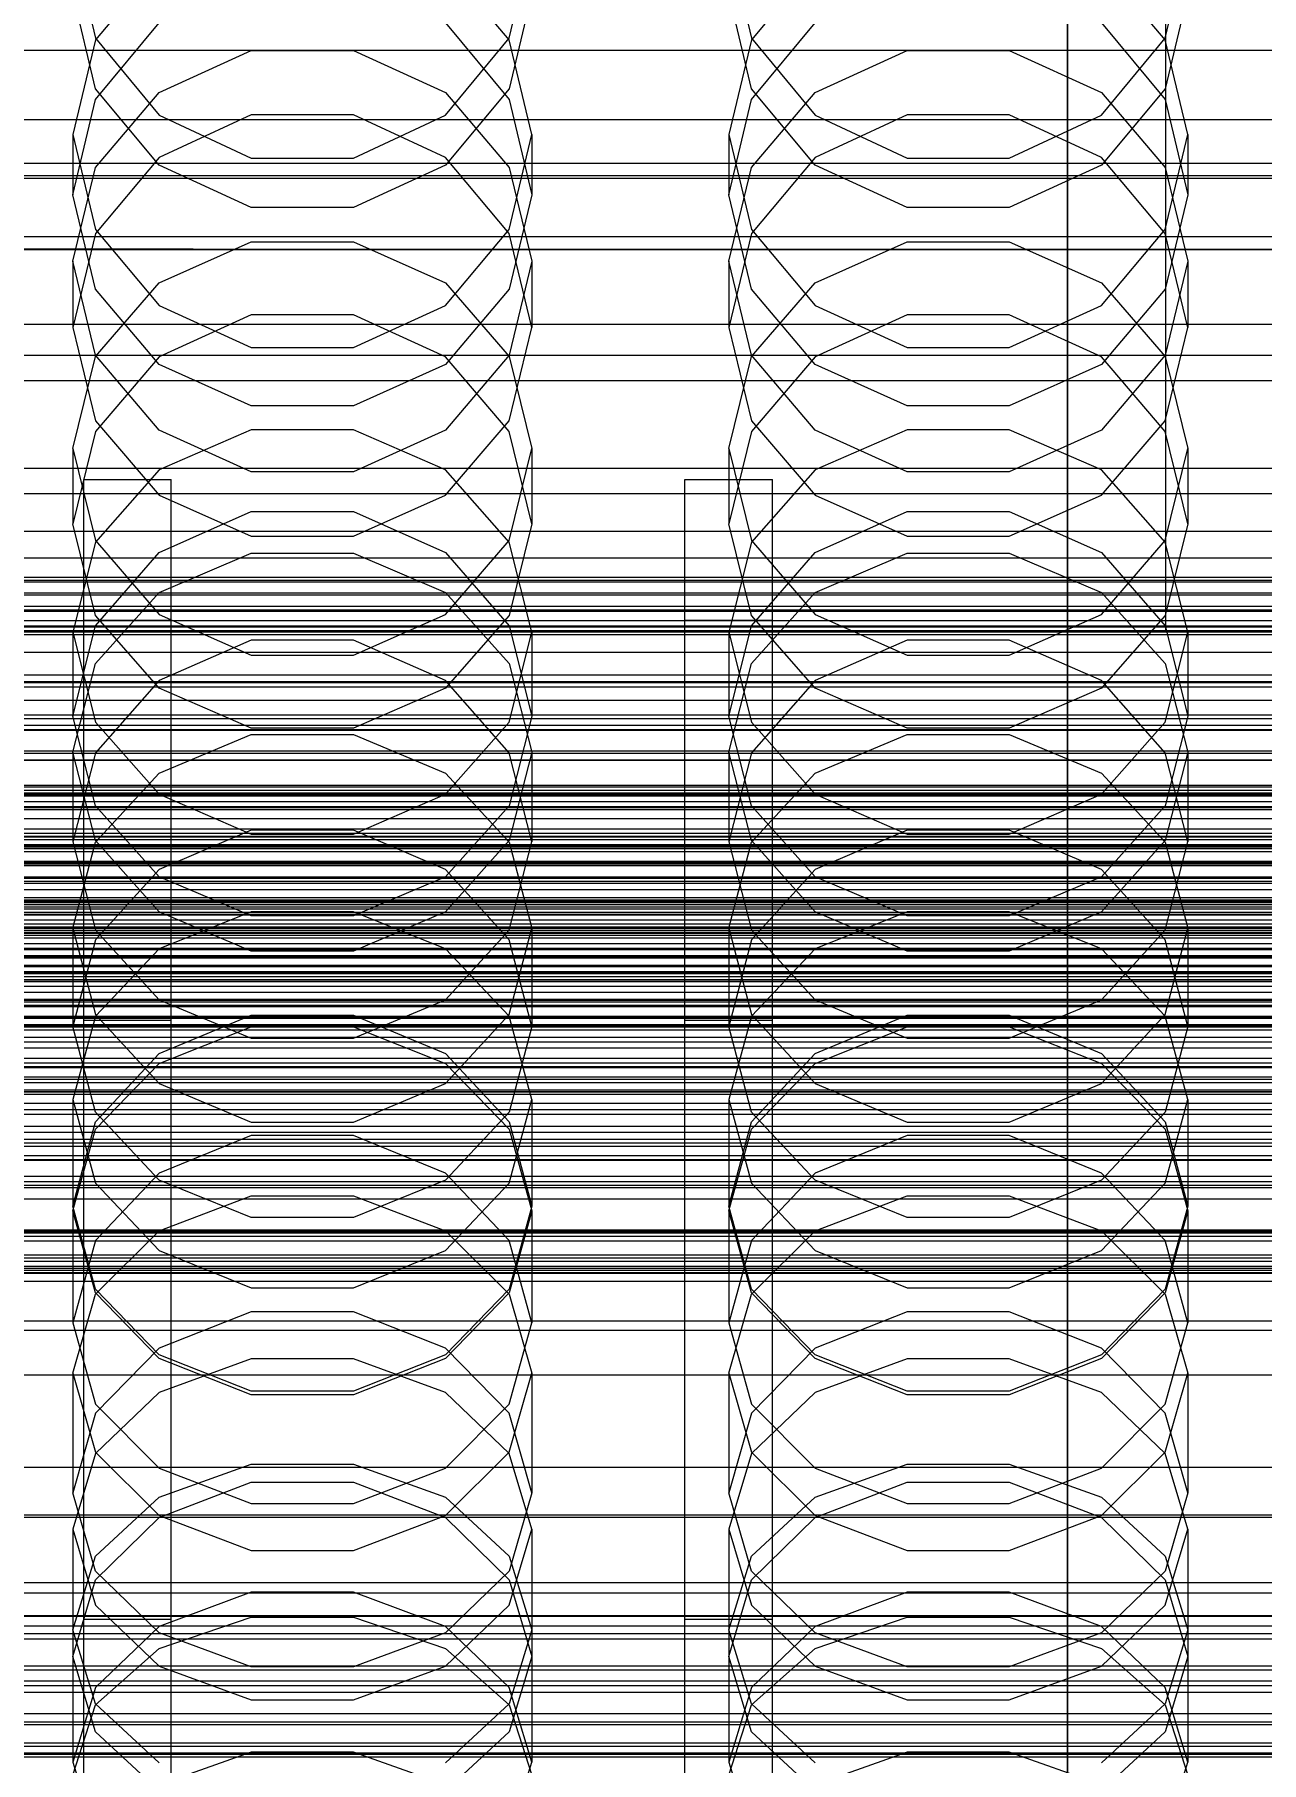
# Model space of a CAD drawing. Header units: millimetres. Extents: x -191664 to 191490, y -197311 to 10263.
# Drawn here: x -94.5 to 17.7, y -30538.5 to -30380.3 of the extents above; entities that cross this region are included whole.
import ezdxf

# ---------------------------------------------------------------- set-up
doc = ezdxf.new("R2010")
doc.units = ezdxf.units.MM
for name, color, linetype, lineweight in [('COTAS_USUARIO', 1, 'Continuous', 0), ('frontal_briquetadora', 7, 'Continuous', 0), ('frontal_C01', 7, 'Continuous', 0), ('frontal_C02', 7, 'Continuous', 0), ('frontal_C03', 7, 'Continuous', 0), ('frontal_mezcladora', 7, 'Continuous', 0), ('frontal_secador', 7, 'Continuous', 0), ('frontal_tolva', 7, 'Continuous', 0), ('frontal_tolva-C01', 7, 'Continuous', 0)]:
    doc.layers.add(name, color=color, linetype=linetype, lineweight=lineweight)
doc.dimstyles.new('PLANTA_100', dxfattribs={"dimtxt": 250, "dimasz": 150, "dimexe": 150, "dimexo": 80, "dimgap": 100, "dimtad": 1, "dimtih": 1, "dimtoh": 1, "dimdec": 1, "dimdsep": 46, "dimcen": 0.09, "dimclrd": 1, "dimclre": 1, "dimclrt": 1, "dimadec": 0, "dimazin": 0, "dimtfac": 1, "dimtdec": 4, "dimtofl": 0, "dimtmove": 0, "dimatfit": 3, "dimfxl": 1, "dimtolj": 1, "dimtzin": 0, "dimarcsym": 0})

# ---------------------------------------------------------------- blocks, each defined once
blk = doc.blocks.new('*D108')
at = {"layer": 'COTAS_USUARIO', "color": 1, "lineweight": -2, "transparency": 16777216}
for p, q in [((-80, -30400), (-1350, -30400)), ((-1200, -31850), (-1200, -30550)), ((-80, -32000), (-1350, -32000))]:
    blk.add_line(p, q, dxfattribs=at)
at = {"layer": 'COTAS_USUARIO', "color": 1, "transparency": 16777216}
for points in [[(-1225, -30550), (-1175, -30550), (-1200, -30400)], [(-1225, -31850), (-1175, -31850), (-1200, -32000)]]:
    blk.add_solid(points, dxfattribs=at)
at = {"layer": 'Defpoints', "color": 0, "transparency": 16777216}
for p in [(-1200, -30400), (0, -30400), (0, -32000)]:
    blk.add_point(p, dxfattribs=at)
blk = doc.blocks.new('*D109')
at = {"layer": 'COTAS_USUARIO', "color": 1, "lineweight": -2, "transparency": 16777216}
for p, q in [((-80, -28700), (-1350, -28700)), ((-1200, -31850), (-1200, -28850)), ((-80, -32000), (-1350, -32000))]:
    blk.add_line(p, q, dxfattribs=at)
at = {"layer": 'COTAS_USUARIO', "color": 1, "transparency": 16777216}
for points in [[(-1225, -28850), (-1175, -28850), (-1200, -28700)], [(-1225, -31850), (-1175, -31850), (-1200, -32000)]]:
    blk.add_solid(points, dxfattribs=at)
at = {"layer": 'Defpoints', "color": 0, "transparency": 16777216}
for p in [(-1200, -28700), (0, -28700), (0, -32000)]:
    blk.add_point(p, dxfattribs=at)
blk = doc.blocks.new('*D110')
at = {"layer": 'COTAS_USUARIO', "color": 1, "lineweight": -2, "transparency": 16777216}
for p, q in [((-80, -30350), (-1350, -30350)), ((-1200, -31850), (-1200, -30500)), ((-80, -32000), (-1350, -32000))]:
    blk.add_line(p, q, dxfattribs=at)
at = {"layer": 'COTAS_USUARIO', "color": 1, "transparency": 16777216}
for points in [[(-1225, -30500), (-1175, -30500), (-1200, -30350)], [(-1225, -31850), (-1175, -31850), (-1200, -32000)]]:
    blk.add_solid(points, dxfattribs=at)
at = {"layer": 'Defpoints', "color": 0, "transparency": 16777216}
for p in [(-1200, -30350), (0, -30350), (0, -32000)]:
    blk.add_point(p, dxfattribs=at)
blk = doc.blocks.new('*D111')
at = {"layer": 'COTAS_USUARIO', "color": 1, "lineweight": -2, "transparency": 16777216}
for p, q in [((-80, -27700), (-1350, -27700)), ((-1200, -31850), (-1200, -27850)), ((-80, -32000), (-1350, -32000))]:
    blk.add_line(p, q, dxfattribs=at)
at = {"layer": 'COTAS_USUARIO', "color": 1, "transparency": 16777216}
for points in [[(-1225, -27850), (-1175, -27850), (-1200, -27700)], [(-1225, -31850), (-1175, -31850), (-1200, -32000)]]:
    blk.add_solid(points, dxfattribs=at)
at = {"layer": 'Defpoints', "color": 0, "transparency": 16777216}
for p in [(-1200, -27700), (0, -27700), (0, -32000)]:
    blk.add_point(p, dxfattribs=at)
blk = doc.blocks.new('*D119')
at = {"layer": 'COTAS_USUARIO', "color": 1, "lineweight": -2, "transparency": 16777216}
for p, q in [((1200, -29840), (1200, -29690)), ((80, -29990), (1350, -29990)), ((80, -30270), (1350, -30270)), ((1200, -30420), (1200, -30570))]:
    blk.add_line(p, q, dxfattribs=at)
at = {"layer": 'COTAS_USUARIO', "color": 1, "transparency": 16777216}
for points in [[(1175, -29840), (1225, -29840), (1200, -29990)], [(1175, -30420), (1225, -30420), (1200, -30270)]]:
    blk.add_solid(points, dxfattribs=at)
at = {"layer": 'Defpoints', "color": 0, "transparency": 16777216}
for p in [(0, -29990), (0, -30270), (1200, -30270)]:
    blk.add_point(p, dxfattribs=at)
blk = doc.blocks.new('*D120')
at = {"layer": 'COTAS_USUARIO', "color": 1, "lineweight": -2, "transparency": 16777216}
for p, q in [((1200, -30120), (1200, -29970)), ((80, -30270), (1350, -30270)), ((80, -30550), (1350, -30550)), ((1200, -30700), (1200, -30850))]:
    blk.add_line(p, q, dxfattribs=at)
at = {"layer": 'COTAS_USUARIO', "color": 1, "transparency": 16777216}
for points in [[(1175, -30120), (1225, -30120), (1200, -30270)], [(1175, -30700), (1225, -30700), (1200, -30550)]]:
    blk.add_solid(points, dxfattribs=at)
at = {"layer": 'Defpoints', "color": 0, "transparency": 16777216}
for p in [(0, -30270), (0, -30550), (1200, -30550)]:
    blk.add_point(p, dxfattribs=at)
blk = doc.blocks.new('*D121')
at = {"layer": 'COTAS_USUARIO', "color": 1, "lineweight": -2, "transparency": 16777216}
for p, q in [((-80, -29000), (-1350, -29000)), ((-1200, -31850), (-1200, -29150)), ((-80, -32000), (-1350, -32000))]:
    blk.add_line(p, q, dxfattribs=at)
at = {"layer": 'COTAS_USUARIO', "color": 1, "transparency": 16777216}
for points in [[(-1225, -29150), (-1175, -29150), (-1200, -29000)], [(-1225, -31850), (-1175, -31850), (-1200, -32000)]]:
    blk.add_solid(points, dxfattribs=at)
at = {"layer": 'Defpoints', "color": 0, "transparency": 16777216}
for p in [(-1200, -29000), (0, -29000), (0, -32000)]:
    blk.add_point(p, dxfattribs=at)

msp = doc.modelspace()

# ---------------------------------------------------------------- linework, layer by layer
at = {"layer": 'frontal_briquetadora', "color": 9, "true_color": 0xb9c3c2}
for p, q in [((-91, -30371.86), (-88.92, -30380.66)), ((-51.08, -30380.66), (-49, -30371.86)), ((-31, -30371.86), (-28.92, -30380.66)), ((8.92, -30380.66), (11, -30371.86)), ((-83.09, -30373.85), (-88.92, -30380.81)), ((-51.08, -30380.81), (-56.91, -30373.85)), ((-23.09, -30373.85), (-28.92, -30380.81)), ((8.92, -30380.81), (3.09, -30373.85)), ((-88.92, -30385.3), (-91, -30376.52)), ((-49, -30376.52), (-51.08, -30385.3)), ((-28.92, -30385.3), (-31, -30376.52)), ((11, -30376.52), (8.92, -30385.3)), ((-88.92, -30386.28), (-83.09, -30379.25)), ((-56.91, -30379.25), (-51.08, -30386.28)), ((-28.92, -30386.28), (-23.09, -30379.25)), ((3.09, -30379.25), (8.92, -30386.28)), ((-88.92, -30380.81), (-91, -30389.48)), ((-88.92, -30380.66), (-83.09, -30387.72)), ((-83.09, -30385.62), (-74.67, -30381.8)), ((-74.67, -30381.8), (-65.33, -30381.8)), ((-65.33, -30381.8), (-56.91, -30385.62)), ((-56.91, -30387.72), (-51.08, -30380.66)), ((-49, -30389.48), (-51.08, -30380.81)), ((-28.92, -30380.81), (-31, -30389.48)), ((-28.92, -30380.66), (-23.09, -30387.72)), ((-23.09, -30385.62), (-14.67, -30381.8)), ((-14.67, -30381.8), (-5.33, -30381.8)), ((-5.33, -30381.8), (3.09, -30385.62)), ((3.09, -30387.72), (8.92, -30380.66)), ((11, -30389.48), (8.92, -30380.81)), ((-83.09, -30392.29), (-88.92, -30385.3)), ((-51.08, -30385.3), (-56.91, -30392.29)), ((-23.09, -30392.29), (-28.92, -30385.3)), ((8.92, -30385.3), (3.09, -30392.29)), ((-91, -30394.99), (-88.92, -30386.28)), ((-88.92, -30392.5), (-83.09, -30385.62)), ((-56.91, -30385.62), (-51.08, -30392.5)), ((-51.08, -30386.28), (-49, -30394.99)), ((-31, -30394.99), (-28.92, -30386.28)), ((-28.92, -30392.5), (-23.09, -30385.62)), ((3.09, -30385.62), (8.92, -30392.5)), ((8.92, -30386.28), (11, -30394.99)), ((-74.67, -30387.69), (-83.09, -30391.57)), ((-83.09, -30387.72), (-74.67, -30391.64)), ((-65.33, -30387.69), (-74.67, -30387.69)), ((-56.91, -30391.57), (-65.33, -30387.69)), ((-65.33, -30391.64), (-56.91, -30387.72)), ((-14.67, -30387.69), (-23.09, -30391.57)), ((-23.09, -30387.72), (-14.67, -30391.64)), ((-5.33, -30387.69), (-14.67, -30387.69)), ((3.09, -30391.57), (-5.33, -30387.69)), ((-5.33, -30391.64), (3.09, -30387.72)), ((-91, -30389.48), (-91, -30394.99)), ((-91, -30389.48), (-88.92, -30398.16)), ((-51.08, -30398.16), (-49, -30389.48)), ((-49, -30389.48), (-49, -30394.99)), ((-31, -30389.48), (-31, -30394.99)), ((-31, -30389.48), (-28.92, -30398.16)), ((8.92, -30398.16), (11, -30389.48)), ((11, -30389.48), (11, -30394.99)), ((-83.09, -30391.57), (-88.92, -30398.53)), ((-74.67, -30391.64), (-65.33, -30391.64)), ((-51.08, -30398.53), (-56.91, -30391.57)), ((-23.09, -30391.57), (-28.92, -30398.53)), ((-14.67, -30391.64), (-5.33, -30391.64)), ((8.92, -30398.53), (3.09, -30391.57)), ((-91, -30401.08), (-88.92, -30392.5)), ((-74.67, -30396.16), (-83.09, -30392.29)), ((-56.91, -30392.29), (-65.33, -30396.16)), ((-51.08, -30392.5), (-49, -30401.08)), ((-31, -30401.08), (-28.92, -30392.5)), ((-14.67, -30396.16), (-23.09, -30392.29)), ((3.09, -30392.29), (-5.33, -30396.16)), ((8.92, -30392.5), (11, -30401.08)), ((-88.92, -30403.63), (-91, -30394.99)), ((-65.33, -30396.16), (-74.67, -30396.16)), ((-49, -30394.99), (-51.08, -30403.63)), ((-28.92, -30403.63), (-31, -30394.99)), ((-5.33, -30396.16), (-14.67, -30396.16)), ((11, -30394.99), (8.92, -30403.63)), ((-88.92, -30398.53), (-91, -30407.15)), ((-88.92, -30398.16), (-83.09, -30405.12)), ((-83.09, -30403.05), (-74.67, -30399.3)), ((-74.67, -30399.3), (-65.33, -30399.3)), ((-65.33, -30399.3), (-56.91, -30403.05)), ((-56.91, -30405.12), (-51.08, -30398.16)), ((-49, -30407.15), (-51.08, -30398.53)), ((-28.92, -30398.53), (-31, -30407.15)), ((-28.92, -30398.16), (-23.09, -30405.12)), ((-23.09, -30403.05), (-14.67, -30399.3)), ((-14.67, -30399.3), (-5.33, -30399.3)), ((-5.33, -30399.3), (3.09, -30403.05)), ((3.09, -30405.12), (8.92, -30398.16)), ((11, -30407.15), (8.92, -30398.53)), ((-91, -30401.08), (-91, -30407.15)), ((-88.92, -30409.66), (-91, -30401.08)), ((-49, -30401.08), (-51.08, -30409.66)), ((-49, -30401.08), (-49, -30407.15)), ((-31, -30401.08), (-31, -30407.15)), ((-28.92, -30409.66), (-31, -30401.08)), ((11, -30401.08), (8.92, -30409.66)), ((11, -30401.08), (11, -30407.15)), ((-88.92, -30409.8), (-83.09, -30403.05)), ((-83.09, -30410.52), (-88.92, -30403.63)), ((-56.91, -30403.05), (-51.08, -30409.8)), ((-51.08, -30403.63), (-56.91, -30410.52)), ((-28.92, -30409.8), (-23.09, -30403.05)), ((-23.09, -30410.52), (-28.92, -30403.63)), ((3.09, -30403.05), (8.92, -30409.8)), ((8.92, -30403.63), (3.09, -30410.52)), ((-83.09, -30405.12), (-74.67, -30408.98)), ((-65.33, -30408.98), (-56.91, -30405.12)), ((-23.09, -30405.12), (-14.67, -30408.98)), ((-5.33, -30408.98), (3.09, -30405.12)), ((-91, -30407.15), (-88.92, -30415.69)), ((-74.67, -30405.99), (-83.09, -30409.81)), ((-65.33, -30405.99), (-74.67, -30405.99)), ((-56.91, -30409.81), (-65.33, -30405.99)), ((-51.08, -30415.69), (-49, -30407.15)), ((-31, -30407.15), (-28.92, -30415.69)), ((-14.67, -30405.99), (-23.09, -30409.81)), ((-5.33, -30405.99), (-14.67, -30405.99)), ((3.09, -30409.81), (-5.33, -30405.99)), ((8.92, -30415.69), (11, -30407.15)), ((-74.67, -30408.98), (-65.33, -30408.98)), ((-14.67, -30408.98), (-5.33, -30408.98)), ((-91, -30418.22), (-88.92, -30409.8)), ((-83.09, -30416.54), (-88.92, -30409.66)), ((-83.09, -30409.81), (-88.92, -30416.65)), ((-74.67, -30414.32), (-83.09, -30410.52)), ((-56.91, -30410.52), (-65.33, -30414.32)), ((-51.08, -30409.66), (-56.91, -30416.54)), ((-51.08, -30416.65), (-56.91, -30409.81)), ((-51.08, -30409.8), (-49, -30418.22)), ((-31, -30418.22), (-28.92, -30409.8)), ((-23.09, -30416.54), (-28.92, -30409.66)), ((-23.09, -30409.81), (-28.92, -30416.65)), ((-14.67, -30414.32), (-23.09, -30410.52)), ((3.09, -30410.52), (-5.33, -30414.32)), ((8.92, -30409.66), (3.09, -30416.54)), ((8.92, -30416.65), (3.09, -30409.81)), ((8.92, -30409.8), (11, -30418.22)), ((-65.33, -30414.32), (-74.67, -30414.32)), ((-5.33, -30414.32), (-14.67, -30414.32)), ((-88.92, -30416.65), (-91, -30425.11)), ((-88.92, -30415.69), (-83.09, -30422.49)), ((-74.67, -30416.5), (-83.09, -30420.17)), ((-74.67, -30420.36), (-83.09, -30416.54)), ((-65.33, -30416.5), (-74.67, -30416.5)), ((-56.91, -30420.17), (-65.33, -30416.5)), ((-56.91, -30416.54), (-65.33, -30420.36)), ((-56.91, -30422.49), (-51.08, -30415.69)), ((-49, -30425.11), (-51.08, -30416.65)), ((-28.92, -30416.65), (-31, -30425.11)), ((-28.92, -30415.69), (-23.09, -30422.49)), ((-14.67, -30416.5), (-23.09, -30420.17)), ((-14.67, -30420.36), (-23.09, -30416.54)), ((-5.33, -30416.5), (-14.67, -30416.5)), ((3.09, -30420.17), (-5.33, -30416.5)), ((3.09, -30416.54), (-5.33, -30420.36)), ((3.09, -30422.49), (8.92, -30415.69)), ((11, -30425.11), (8.92, -30416.65)), ((-91, -30418.22), (-91, -30425.11)), ((-91, -30418.22), (-88.92, -30426.64)), ((-51.08, -30426.64), (-49, -30418.22)), ((-49, -30418.22), (-49, -30425.11)), ((-31, -30418.22), (-31, -30425.11)), ((-31, -30418.22), (-28.92, -30426.64)), ((8.92, -30426.64), (11, -30418.22)), ((11, -30418.22), (11, -30425.11)), ((-83.09, -30420.17), (-88.92, -30426.78)), ((-51.08, -30426.78), (-56.91, -30420.17)), ((-23.09, -30420.17), (-28.92, -30426.78)), ((8.92, -30426.78), (3.09, -30420.17)), ((-65.33, -30420.36), (-74.67, -30420.36)), ((-5.33, -30420.36), (-14.67, -30420.36)), ((-83.09, -30422.49), (-74.67, -30426.24)), ((-65.33, -30426.24), (-56.91, -30422.49)), ((-23.09, -30422.49), (-14.67, -30426.24)), ((-5.33, -30426.24), (3.09, -30422.49)), ((-83.09, -30427.72), (-74.67, -30423.97)), ((-74.67, -30423.97), (-65.33, -30423.97)), ((-65.33, -30423.97), (-56.91, -30427.72)), ((-23.09, -30427.72), (-14.67, -30423.97)), ((-14.67, -30423.97), (-5.33, -30423.97)), ((-5.33, -30423.97), (3.09, -30427.72)), ((-88.92, -30433.49), (-91, -30425.11)), ((-74.67, -30426.24), (-65.33, -30426.24)), ((-49, -30425.11), (-51.08, -30433.49)), ((-28.92, -30433.49), (-31, -30425.11)), ((-14.67, -30426.24), (-5.33, -30426.24)), ((11, -30425.11), (8.92, -30433.49)), ((-88.92, -30426.78), (-91, -30435.01)), ((-88.92, -30426.64), (-83.09, -30433.39)), ((-88.92, -30434.43), (-83.09, -30427.72)), ((-83.09, -30431.39), (-74.67, -30427.78)), ((-74.67, -30427.78), (-65.33, -30427.78)), ((-65.33, -30427.78), (-56.91, -30431.39)), ((-56.91, -30433.39), (-51.08, -30426.64)), ((-56.91, -30427.72), (-51.08, -30434.43)), ((-49, -30435.01), (-51.08, -30426.78)), ((-28.92, -30426.78), (-31, -30435.01)), ((-28.92, -30426.64), (-23.09, -30433.39)), ((-28.92, -30434.43), (-23.09, -30427.72)), ((-23.09, -30431.39), (-14.67, -30427.78)), ((-14.67, -30427.78), (-5.33, -30427.78)), ((-5.33, -30427.78), (3.09, -30431.39)), ((3.09, -30433.39), (8.92, -30426.64)), ((3.09, -30427.72), (8.92, -30434.43)), ((11, -30435.01), (8.92, -30426.78)), ((-88.92, -30437.89), (-83.09, -30431.39)), ((-56.91, -30431.39), (-51.08, -30437.89)), ((-28.92, -30437.89), (-23.09, -30431.39)), ((3.09, -30431.39), (8.92, -30437.89)), ((-83.09, -30440.14), (-88.92, -30433.49)), ((-83.09, -30433.39), (-74.67, -30437.13)), ((-65.33, -30437.13), (-56.91, -30433.39)), ((-51.08, -30433.49), (-56.91, -30440.14)), ((-23.09, -30440.14), (-28.92, -30433.49)), ((-23.09, -30433.39), (-14.67, -30437.13)), ((-5.33, -30437.13), (3.09, -30433.39)), ((8.92, -30433.49), (3.09, -30440.14)), ((-91, -30442.71), (-88.92, -30434.43)), ((-91, -30435.01), (-91, -30442.71)), ((-91, -30435.01), (-88.92, -30443.25)), ((-74.67, -30435.76), (-83.09, -30439.46)), ((-65.33, -30435.76), (-74.67, -30435.76)), ((-56.91, -30439.46), (-65.33, -30435.76)), ((-51.08, -30434.43), (-49, -30442.71)), ((-51.08, -30443.25), (-49, -30435.01)), ((-49, -30435.01), (-49, -30442.71)), ((-31, -30442.71), (-28.92, -30434.43)), ((-31, -30435.01), (-31, -30442.71)), ((-31, -30435.01), (-28.92, -30443.25)), ((-14.67, -30435.76), (-23.09, -30439.46)), ((-5.33, -30435.76), (-14.67, -30435.76)), ((3.09, -30439.46), (-5.33, -30435.76)), ((8.92, -30434.43), (11, -30442.71)), ((8.92, -30443.25), (11, -30435.01)), ((11, -30435.01), (11, -30442.71)), ((-74.67, -30437.13), (-65.33, -30437.13)), ((-14.67, -30437.13), (-5.33, -30437.13)), ((-91, -30446), (-88.92, -30437.89)), ((-51.08, -30437.89), (-49, -30446)), ((-31, -30446), (-28.92, -30437.89)), ((8.92, -30437.89), (11, -30446)), ((-83.09, -30439.46), (-88.92, -30446.07)), ((-74.67, -30443.82), (-83.09, -30440.14)), ((-56.91, -30440.14), (-65.33, -30443.82)), ((-51.08, -30446.07), (-56.91, -30439.46)), ((-23.09, -30439.46), (-28.92, -30446.07)), ((-14.67, -30443.82), (-23.09, -30440.14)), ((3.09, -30440.14), (-5.33, -30443.82)), ((8.92, -30446.07), (3.09, -30439.46)), ((-88.92, -30450.9), (-91, -30442.71)), ((-88.92, -30443.25), (-83.09, -30449.85)), ((-65.33, -30443.82), (-74.67, -30443.82)), ((-56.91, -30449.85), (-51.08, -30443.25)), ((-49, -30442.71), (-51.08, -30450.9)), ((-28.92, -30450.9), (-31, -30442.71)), ((-28.92, -30443.25), (-23.09, -30449.85)), ((-5.33, -30443.82), (-14.67, -30443.82)), ((3.09, -30449.85), (8.92, -30443.25)), ((11, -30442.71), (8.92, -30450.9)), ((-83.09, -30447.91), (-74.67, -30444.39)), ((-74.67, -30444.39), (-65.33, -30444.39)), ((-65.33, -30444.39), (-56.91, -30447.91)), ((-23.09, -30447.91), (-14.67, -30444.39)), ((-14.67, -30444.39), (-5.33, -30444.39)), ((-5.33, -30444.39), (3.09, -30447.91)), ((-91, -30446), (-91, -30454.22)), ((-88.92, -30454.1), (-91, -30446)), ((-88.92, -30446.07), (-91, -30454.22)), ((-49, -30446), (-51.08, -30454.1)), ((-49, -30454.22), (-51.08, -30446.07)), ((-49, -30446), (-49, -30454.22)), ((-31, -30446), (-31, -30454.22)), ((-28.92, -30454.1), (-31, -30446)), ((-28.92, -30446.07), (-31, -30454.22)), ((11, -30446), (8.92, -30454.1)), ((11, -30454.22), (8.92, -30446.07)), ((11, -30446), (11, -30454.22)), ((-88.92, -30454.23), (-83.09, -30447.91)), ((-56.91, -30447.91), (-51.08, -30454.23)), ((-28.92, -30454.23), (-23.09, -30447.91)), ((3.09, -30447.91), (8.92, -30454.23)), ((-83.09, -30449.85), (-74.67, -30453.52)), ((-65.33, -30453.52), (-56.91, -30449.85)), ((-23.09, -30449.85), (-14.67, -30453.52)), ((-5.33, -30453.52), (3.09, -30449.85)), ((-83.09, -30457.4), (-88.92, -30450.9)), ((-51.08, -30450.9), (-56.91, -30457.4)), ((-23.09, -30457.4), (-28.92, -30450.9)), ((8.92, -30450.9), (3.09, -30457.4)), ((-74.67, -30453.13), (-83.09, -30456.73)), ((-65.33, -30453.13), (-74.67, -30453.13)), ((-56.91, -30456.73), (-65.33, -30453.13)), ((-14.67, -30453.13), (-23.09, -30456.73)), ((-5.33, -30453.13), (-14.67, -30453.13)), ((3.09, -30456.73), (-5.33, -30453.13)), ((-91, -30454.22), (-88.92, -30462.28)), ((-91, -30462.12), (-88.92, -30454.23)), ((-83.09, -30460.6), (-88.92, -30454.1)), ((-74.67, -30453.52), (-65.33, -30453.52)), ((-51.08, -30454.1), (-56.91, -30460.6)), ((-51.08, -30462.28), (-49, -30454.22)), ((-51.08, -30454.23), (-49, -30462.12)), ((-31, -30454.22), (-28.92, -30462.28)), ((-31, -30462.12), (-28.92, -30454.23)), ((-23.09, -30460.6), (-28.92, -30454.1)), ((-14.67, -30453.52), (-5.33, -30453.52)), ((8.92, -30454.1), (3.09, -30460.6)), ((8.92, -30462.28), (11, -30454.22)), ((8.92, -30454.23), (11, -30462.12)), ((-83.09, -30456.73), (-88.92, -30463.18)), ((-74.67, -30460.99), (-83.09, -30457.4)), ((-56.91, -30457.4), (-65.33, -30460.99)), ((-51.08, -30463.18), (-56.91, -30456.73)), ((-23.09, -30456.73), (-28.92, -30463.18)), ((-14.67, -30460.99), (-23.09, -30457.4)), ((3.09, -30457.4), (-5.33, -30460.99)), ((8.92, -30463.18), (3.09, -30456.73)), ((-74.67, -30460.6), (-83.09, -30464)), ((-74.67, -30464.21), (-83.09, -30460.6)), ((-65.33, -30460.6), (-74.67, -30460.6)), ((-65.33, -30460.99), (-74.67, -30460.99)), ((-56.91, -30464), (-65.33, -30460.6)), ((-56.91, -30460.6), (-65.33, -30464.21)), ((-14.67, -30460.6), (-23.09, -30464)), ((-14.67, -30464.21), (-23.09, -30460.6)), ((-5.33, -30460.6), (-14.67, -30460.6)), ((-5.33, -30460.99), (-14.67, -30460.99)), ((3.09, -30464), (-5.33, -30460.6)), ((3.09, -30460.6), (-5.33, -30464.21)), ((-91, -30462.12), (-91, -30471.12)), ((-91, -30462.12), (-88.92, -30470.02)), ((-88.92, -30462.28), (-83.09, -30468.67)), ((-56.91, -30468.67), (-51.08, -30462.28)), ((-51.08, -30470.02), (-49, -30462.12)), ((-49, -30462.12), (-49, -30471.12)), ((-31, -30462.12), (-31, -30471.12)), ((-31, -30462.12), (-28.92, -30470.02)), ((-28.92, -30462.28), (-23.09, -30468.67)), ((3.09, -30468.67), (8.92, -30462.28)), ((8.92, -30470.02), (11, -30462.12)), ((11, -30462.12), (11, -30471.12)), ((-88.92, -30463.18), (-91, -30471.12)), ((-83.09, -30464), (-88.92, -30470.15)), ((-65.33, -30464.21), (-74.67, -30464.21)), ((-51.08, -30470.15), (-56.91, -30464)), ((-49, -30471.12), (-51.08, -30463.18)), ((-28.92, -30463.18), (-31, -30471.12)), ((-23.09, -30464), (-28.92, -30470.15)), ((-5.33, -30464.21), (-14.67, -30464.21)), ((8.92, -30470.15), (3.09, -30464)), ((11, -30471.12), (8.92, -30463.18)), ((-83.09, -30468.67), (-74.67, -30472.19)), ((-65.33, -30472.19), (-56.91, -30468.67)), ((-23.09, -30468.67), (-14.67, -30472.19)), ((-5.33, -30472.19), (3.09, -30468.67)), ((-88.92, -30470.15), (-91, -30477.8)), ((-88.92, -30470.02), (-83.09, -30476.34)), ((-83.09, -30473.57), (-74.67, -30470.06)), ((-74.67, -30470.06), (-65.33, -30470.06)), ((-65.33, -30470.06), (-56.91, -30473.57)), ((-56.91, -30476.34), (-51.08, -30470.02)), ((-49, -30477.8), (-51.08, -30470.15)), ((-28.92, -30470.15), (-31, -30477.8)), ((-28.92, -30470.02), (-23.09, -30476.34)), ((-23.09, -30473.57), (-14.67, -30470.06)), ((-14.67, -30470.06), (-5.33, -30470.06)), ((-5.33, -30470.06), (3.09, -30473.57)), ((3.09, -30476.34), (8.92, -30470.02)), ((11, -30477.8), (8.92, -30470.15)), ((-88.92, -30478.96), (-91, -30471.12)), ((-83.09, -30474.49), (-74.67, -30471.15)), ((-74.67, -30471.15), (-65.33, -30471.15)), ((-74.67, -30472.19), (-65.33, -30472.19)), ((-65.33, -30471.15), (-56.91, -30474.49)), ((-49, -30471.12), (-51.08, -30478.96)), ((-28.92, -30478.96), (-31, -30471.12)), ((-23.09, -30474.49), (-14.67, -30471.15)), ((-14.67, -30471.15), (-5.33, -30471.15)), ((-14.67, -30472.19), (-5.33, -30472.19)), ((-5.33, -30471.15), (3.09, -30474.49)), ((11, -30471.12), (8.92, -30478.96)), ((-88.92, -30479.84), (-83.09, -30473.57)), ((-56.91, -30473.57), (-51.08, -30479.84)), ((-28.92, -30479.84), (-23.09, -30473.57)), ((3.09, -30473.57), (8.92, -30479.84)), ((-88.92, -30480.49), (-83.09, -30474.49)), ((-56.91, -30474.49), (-51.08, -30480.49)), ((-28.92, -30480.49), (-23.09, -30474.49)), ((3.09, -30474.49), (8.92, -30480.49)), ((-83.09, -30476.34), (-74.67, -30479.86)), ((-65.33, -30479.86), (-56.91, -30476.34)), ((-23.09, -30476.34), (-14.67, -30479.86)), ((-5.33, -30479.86), (3.09, -30476.34)), ((-91, -30477.8), (-91, -30487.56)), ((-91, -30477.8), (-88.92, -30485.46)), ((-51.08, -30485.46), (-49, -30477.8)), ((-49, -30477.8), (-49, -30487.56)), ((-31, -30477.8), (-31, -30487.56)), ((-31, -30477.8), (-28.92, -30485.46)), ((8.92, -30485.46), (11, -30477.8)), ((11, -30477.8), (11, -30487.56)), ((-91, -30487.56), (-88.92, -30479.84)), ((-83.09, -30485.17), (-88.92, -30478.96)), ((-74.67, -30479.86), (-65.33, -30479.86)), ((-51.08, -30478.96), (-56.91, -30485.17)), ((-51.08, -30479.84), (-49, -30487.56)), ((-31, -30487.56), (-28.92, -30479.84)), ((-23.09, -30485.17), (-28.92, -30478.96)), ((-14.67, -30479.86), (-5.33, -30479.86)), ((8.92, -30478.96), (3.09, -30485.17)), ((8.92, -30479.84), (11, -30487.56)), ((-160, -30481.43), (200, -30481.43)), ((-91, -30487.99), (-88.92, -30480.49)), ((-74.67, -30481.09), (-83.09, -30484.53)), ((-65.33, -30481.09), (-74.67, -30481.09)), ((-56.91, -30484.53), (-65.33, -30481.09)), ((-51.08, -30480.49), (-49, -30487.99)), ((-31, -30487.99), (-28.92, -30480.49)), ((-14.67, -30481.09), (-23.09, -30484.53)), ((-5.33, -30481.09), (-14.67, -30481.09)), ((3.09, -30484.53), (-5.33, -30481.09)), ((8.92, -30480.49), (11, -30487.99)), ((-83.09, -30484.53), (-88.92, -30490.68)), ((-51.08, -30490.68), (-56.91, -30484.53)), ((-23.09, -30484.53), (-28.92, -30490.68)), ((8.92, -30490.68), (3.09, -30484.53)), ((-160, -30485.85), (200, -30485.85)), ((-88.92, -30485.46), (-83.09, -30491.6)), ((-74.67, -30488.59), (-83.09, -30485.17)), ((-83.09, -30489.8), (-74.67, -30486.59)), ((-74.67, -30486.59), (-65.33, -30486.59)), ((-56.91, -30485.17), (-65.33, -30488.59)), ((-65.33, -30486.59), (-56.91, -30489.8)), ((-56.91, -30491.6), (-51.08, -30485.46)), ((-28.92, -30485.46), (-23.09, -30491.6)), ((-14.67, -30488.59), (-23.09, -30485.17)), ((-23.09, -30489.8), (-14.67, -30486.59)), ((-14.67, -30486.59), (-5.33, -30486.59)), ((3.09, -30485.17), (-5.33, -30488.59)), ((-5.33, -30486.59), (3.09, -30489.8)), ((3.09, -30491.6), (8.92, -30485.46)), ((-88.92, -30495.16), (-91, -30487.56)), ((-91, -30487.99), (-91, -30498.23)), ((-88.92, -30495.48), (-91, -30487.99)), ((-49, -30487.56), (-51.08, -30495.16)), ((-49, -30487.99), (-51.08, -30495.48)), ((-49, -30487.99), (-49, -30498.23)), ((-28.92, -30495.16), (-31, -30487.56)), ((-31, -30487.99), (-31, -30498.23)), ((-28.92, -30495.48), (-31, -30487.99)), ((11, -30487.56), (8.92, -30495.16)), ((11, -30487.99), (8.92, -30495.48)), ((11, -30487.99), (11, -30498.23)), ((-65.33, -30488.59), (-74.67, -30488.59)), ((-5.33, -30488.59), (-14.67, -30488.59)), ((-160, -30489.99), (200, -30489.99)), ((-88.92, -30490.68), (-91, -30498.23)), ((-88.92, -30495.6), (-83.09, -30489.8)), ((-56.91, -30489.8), (-51.08, -30495.6)), ((-49, -30498.23), (-51.08, -30490.68)), ((-28.92, -30490.68), (-31, -30498.23)), ((-28.92, -30495.6), (-23.09, -30489.8)), ((3.09, -30489.8), (8.92, -30495.6)), ((11, -30498.23), (8.92, -30490.68)), ((-83.09, -30491.6), (-74.67, -30495.01)), ((-65.33, -30495.01), (-56.91, -30491.6)), ((-23.09, -30491.6), (-14.67, -30495.01)), ((-5.33, -30495.01), (3.09, -30491.6)), ((-160, -30493.61), (200, -30493.61)), ((-91, -30502.83), (-88.92, -30495.6)), ((-83.09, -30501.17), (-88.92, -30495.16)), ((-83.09, -30501.49), (-88.92, -30495.48)), ((-74.67, -30495.01), (-65.33, -30495.01)), ((-51.08, -30495.16), (-56.91, -30501.17)), ((-51.08, -30495.48), (-56.91, -30501.49)), ((-51.08, -30495.6), (-49, -30502.83)), ((-31, -30502.83), (-28.92, -30495.6)), ((-23.09, -30501.17), (-28.92, -30495.16)), ((-23.09, -30501.49), (-28.92, -30495.48)), ((-14.67, -30495.01), (-5.33, -30495.01)), ((8.92, -30495.16), (3.09, -30501.17)), ((8.92, -30495.48), (3.09, -30501.49)), ((8.92, -30495.6), (11, -30502.83)), ((-74.67, -30497.22), (-83.09, -30500.55)), ((-65.33, -30497.22), (-74.67, -30497.22)), ((-56.91, -30500.55), (-65.33, -30497.22)), ((-14.67, -30497.22), (-23.09, -30500.55)), ((-5.33, -30497.22), (-14.67, -30497.22)), ((3.09, -30500.55), (-5.33, -30497.22)), ((-160, -30498.03), (200, -30498.03)), ((-91, -30498.23), (-88.92, -30505.66)), ((-51.08, -30505.66), (-49, -30498.23)), ((-31, -30498.23), (-28.92, -30505.66)), ((8.92, -30505.66), (11, -30498.23)), ((-83.09, -30500.55), (-88.92, -30506.49)), ((-51.08, -30506.49), (-56.91, -30500.55)), ((-23.09, -30500.55), (-28.92, -30506.49)), ((8.92, -30506.49), (3.09, -30500.55)), ((-74.67, -30504.47), (-83.09, -30501.17)), ((-74.67, -30504.82), (-83.09, -30501.49)), ((-74.67, -30501.51), (-83.09, -30504.6)), ((-65.33, -30501.51), (-74.67, -30501.51)), ((-56.91, -30501.17), (-65.33, -30504.47)), ((-56.91, -30501.49), (-65.33, -30504.82)), ((-56.91, -30504.6), (-65.33, -30501.51)), ((-14.67, -30504.47), (-23.09, -30501.17)), ((-14.67, -30504.82), (-23.09, -30501.49)), ((-14.67, -30501.51), (-23.09, -30504.6)), ((-5.33, -30501.51), (-14.67, -30501.51)), ((3.09, -30501.17), (-5.33, -30504.47)), ((3.09, -30501.49), (-5.33, -30504.82)), ((3.09, -30504.6), (-5.33, -30501.51)), ((-91, -30502.83), (-91, -30513.79)), ((-91, -30502.83), (-88.92, -30510.06)), ((-51.08, -30510.06), (-49, -30502.83)), ((-49, -30502.83), (-49, -30513.79)), ((-31, -30502.83), (-31, -30513.79)), ((-31, -30502.83), (-28.92, -30510.06)), ((8.92, -30510.06), (11, -30502.83)), ((11, -30502.83), (11, -30513.79)), ((-83.09, -30504.6), (-88.92, -30510.18)), ((-65.33, -30504.47), (-74.67, -30504.47)), ((-65.33, -30504.82), (-74.67, -30504.82)), ((-51.08, -30510.18), (-56.91, -30504.6)), ((-23.09, -30504.6), (-28.92, -30510.18)), ((-5.33, -30504.47), (-14.67, -30504.47)), ((-5.33, -30504.82), (-14.67, -30504.82)), ((8.92, -30510.18), (3.09, -30504.6)), ((-88.92, -30506.49), (-91, -30513.79)), ((-88.92, -30505.66), (-83.09, -30511.53)), ((-56.91, -30511.53), (-51.08, -30505.66)), ((-49, -30513.79), (-51.08, -30506.49)), ((-28.92, -30506.49), (-31, -30513.79)), ((-28.92, -30505.66), (-23.09, -30511.53)), ((3.09, -30511.53), (8.92, -30505.66)), ((11, -30513.79), (8.92, -30506.49)), ((-88.92, -30510.18), (-91, -30517.12)), ((-88.92, -30510.06), (-83.09, -30515.85)), ((-56.91, -30515.85), (-51.08, -30510.06)), ((-49, -30517.12), (-51.08, -30510.18)), ((-28.92, -30510.18), (-31, -30517.12)), ((-28.92, -30510.06), (-23.09, -30515.85)), ((3.09, -30515.85), (8.92, -30510.06)), ((11, -30517.12), (8.92, -30510.18)), ((-83.09, -30514.17), (-74.67, -30511.16)), ((-83.09, -30511.53), (-74.67, -30514.76)), ((-74.67, -30511.16), (-65.33, -30511.16)), ((-65.33, -30511.16), (-56.91, -30514.17)), ((-65.33, -30514.76), (-56.91, -30511.53)), ((-23.09, -30514.17), (-14.67, -30511.16)), ((-23.09, -30511.53), (-14.67, -30514.76)), ((-14.67, -30511.16), (-5.33, -30511.16)), ((-5.33, -30511.16), (3.09, -30514.17)), ((-5.33, -30514.76), (3.09, -30511.53)), ((-83.09, -30516.03), (-74.67, -30512.81)), ((-74.67, -30512.81), (-65.33, -30512.81)), ((-65.33, -30512.81), (-56.91, -30516.03)), ((-23.09, -30516.03), (-14.67, -30512.81)), ((-14.67, -30512.81), (-5.33, -30512.81)), ((-5.33, -30512.81), (3.09, -30516.03)), ((-88.92, -30520.95), (-91, -30513.79)), ((-88.92, -30519.58), (-83.09, -30514.17)), ((-74.67, -30514.76), (-65.33, -30514.76)), ((-56.91, -30514.17), (-51.08, -30519.58)), ((-49, -30513.79), (-51.08, -30520.95)), ((-28.92, -30520.95), (-31, -30513.79)), ((-28.92, -30519.58), (-23.09, -30514.17)), ((-14.67, -30514.76), (-5.33, -30514.76)), ((3.09, -30514.17), (8.92, -30519.58)), ((11, -30513.79), (8.92, -30520.95)), ((-88.92, -30521.75), (-83.09, -30516.03)), ((-83.09, -30515.85), (-74.67, -30519.07)), ((-65.33, -30519.07), (-56.91, -30515.85)), ((-56.91, -30516.03), (-51.08, -30521.75)), ((-28.92, -30521.75), (-23.09, -30516.03)), ((-23.09, -30515.85), (-14.67, -30519.07)), ((-5.33, -30519.07), (3.09, -30515.85)), ((3.09, -30516.03), (8.92, -30521.75)), ((-91, -30517.12), (-91, -30528.77)), ((-91, -30517.12), (-88.92, -30524.07)), ((-51.08, -30524.07), (-49, -30517.12)), ((-49, -30517.12), (-49, -30528.77)), ((-31, -30517.12), (-31, -30528.77)), ((-31, -30517.12), (-28.92, -30524.07)), ((8.92, -30524.07), (11, -30517.12)), ((11, -30517.12), (11, -30528.77)), ((-91, -30526.33), (-88.92, -30519.58)), ((-74.67, -30519.07), (-65.33, -30519.07)), ((-51.08, -30519.58), (-49, -30526.33)), ((-31, -30526.33), (-28.92, -30519.58)), ((-14.67, -30519.07), (-5.33, -30519.07)), ((8.92, -30519.58), (11, -30526.33)), ((-83.09, -30526.6), (-88.92, -30520.95)), ((-51.08, -30520.95), (-56.91, -30526.6)), ((-23.09, -30526.6), (-28.92, -30520.95)), ((8.92, -30520.95), (3.09, -30526.6)), ((-91, -30528.77), (-88.92, -30521.75)), ((-74.67, -30522.89), (-83.09, -30526.02)), ((-65.33, -30522.89), (-74.67, -30522.89)), ((-56.91, -30526.02), (-65.33, -30522.89)), ((-51.08, -30521.75), (-49, -30528.77)), ((-31, -30528.77), (-28.92, -30521.75)), ((-14.67, -30522.89), (-23.09, -30526.02)), ((-5.33, -30522.89), (-14.67, -30522.89)), ((3.09, -30526.02), (-5.33, -30522.89)), ((8.92, -30521.75), (11, -30528.77)), ((-88.92, -30524.07), (-83.09, -30529.64)), ((-56.91, -30529.64), (-51.08, -30524.07)), ((-28.92, -30524.07), (-23.09, -30529.64)), ((3.09, -30529.64), (8.92, -30524.07)), ((-83.09, -30526.02), (-88.92, -30531.6)), ((-83.09, -30528.03), (-74.67, -30525.16)), ((-74.67, -30525.16), (-65.33, -30525.16)), ((-65.33, -30525.16), (-56.91, -30528.03)), ((-51.08, -30531.6), (-56.91, -30526.02)), ((-23.09, -30526.02), (-28.92, -30531.6)), ((-23.09, -30528.03), (-14.67, -30525.16)), ((-14.67, -30525.16), (-5.33, -30525.16)), ((-5.33, -30525.16), (3.09, -30528.03)), ((8.92, -30531.6), (3.09, -30526.02)), ((-91, -30526.33), (-91, -30538.42)), ((-88.92, -30533.08), (-91, -30526.33)), ((-74.67, -30529.7), (-83.09, -30526.6)), ((-56.91, -30526.6), (-65.33, -30529.7)), ((-49, -30526.33), (-51.08, -30533.08)), ((-49, -30526.33), (-49, -30538.42)), ((-31, -30526.33), (-31, -30538.42)), ((-28.92, -30533.08), (-31, -30526.33)), ((-14.67, -30529.7), (-23.09, -30526.6)), ((3.09, -30526.6), (-5.33, -30529.7)), ((11, -30526.33), (8.92, -30533.08)), ((11, -30526.33), (11, -30538.42)), ((-88.92, -30535.65), (-91, -30528.77)), ((-88.92, -30533.19), (-83.09, -30528.03)), ((-56.91, -30528.03), (-51.08, -30533.19)), ((-49, -30528.77), (-51.08, -30535.65)), ((-28.92, -30535.65), (-31, -30528.77)), ((-28.92, -30533.19), (-23.09, -30528.03)), ((3.09, -30528.03), (8.92, -30533.19)), ((11, -30528.77), (8.92, -30535.65)), ((195, -30530), (-195, -30530)), ((-83.09, -30529.64), (-74.67, -30532.73)), ((-65.33, -30529.7), (-74.67, -30529.7)), ((-65.33, -30532.73), (-56.91, -30529.64)), ((-23.09, -30529.64), (-14.67, -30532.73)), ((-5.33, -30529.7), (-14.67, -30529.7)), ((-5.33, -30532.73), (3.09, -30529.64)), ((-88.92, -30531.6), (-91, -30538.42)), ((-49, -30538.42), (-51.08, -30531.6)), ((-28.92, -30531.6), (-31, -30538.42)), ((11, -30538.42), (8.92, -30531.6)), ((-91, -30539.63), (-88.92, -30533.19)), ((-83.09, -30538.5), (-88.92, -30533.08)), ((-74.67, -30532.73), (-65.33, -30532.73)), ((-51.08, -30533.08), (-56.91, -30538.5)), ((-51.08, -30533.19), (-49, -30539.63)), ((-31, -30539.63), (-28.92, -30533.19)), ((-23.09, -30538.5), (-28.92, -30533.08)), ((-14.67, -30532.73), (-5.33, -30532.73)), ((8.92, -30533.08), (3.09, -30538.5)), ((8.92, -30533.19), (11, -30539.63)), ((195, -30537), (-195, -30537)), ((-83.09, -30541.07), (-88.92, -30535.65)), ((-51.08, -30535.65), (-56.91, -30541.07)), ((-23.09, -30541.07), (-28.92, -30535.65)), ((8.92, -30535.65), (3.09, -30541.07)), ((-91, -30538.42), (-88.92, -30545.1)), ((-74.67, -30537.51), (-83.09, -30540.51)), ((-65.33, -30537.51), (-74.67, -30537.51)), ((-56.91, -30540.51), (-65.33, -30537.51)), ((-51.08, -30545.1), (-49, -30538.42)), ((-31, -30538.42), (-28.92, -30545.1)), ((-14.67, -30537.51), (-23.09, -30540.51)), ((-5.33, -30537.51), (-14.67, -30537.51)), ((3.09, -30540.51), (-5.33, -30537.51)), ((8.92, -30545.1), (11, -30538.42))]:
    msp.add_line(p, q, dxfattribs=at)
at = {"layer": 'frontal_briquetadora', "color": 254, "true_color": 0xd5dbd6}
for p, q in [((200, -30434.48), (-160, -30434.48)), ((-160, -30439.62), (200, -30439.62)), ((200, -30478.15), (-160, -30478.15)), ((-160, -30483.29), (200, -30483.29))]:
    msp.add_line(p, q, dxfattribs=at)
at = {"layer": 'frontal_briquetadora', "color": 250, "true_color": 0x30373b}
for p, q in [((200, -30451.11), (-160, -30451.11)), ((-160, -30457.54), (200, -30457.54)), ((-160, -30489.72), (200, -30489.72))]:
    msp.add_line(p, q, dxfattribs=at)
at = {"layer": 'frontal_briquetadora', "color": 252, "true_color": 0x77858c}
for p, q in [((200, -30461.37), (-160, -30461.37)), ((-160, -30463.94), (200, -30463.94)), ((-160, -30492.29), (200, -30492.29))]:
    msp.add_line(p, q, dxfattribs=at)
at = {"layer": 'frontal_C01', "color": 139, "true_color": 0x345e4e}
for p, q in [((0, -30428.25), (0, -30116.06)), ((0, -30121.75), (0, -30433.94)), ((0, -30428.25), (-130, -30428.25)), ((0, -30740.44), (0, -30428.25)), ((130, -30428.25), (0, -30428.25)), ((-130, -30433.94), (0, -30433.94)), ((0, -30433.94), (0, -30746.13)), ((0, -30433.94), (130, -30433.94))]:
    msp.add_line(p, q, dxfattribs=at)
at = {"layer": 'frontal_C01', "color": 252, "true_color": 0x83939a}
for p, q in [((-130, -30432.65), (130, -30432.65)), ((-130, -30433.1), (130, -30433.1)), ((-130, -30433.94), (130, -30433.94)), ((-130, -30435.24), (130, -30435.24)), ((-130, -30436.86), (130, -30436.86)), ((-130, -30438.93), (130, -30438.93)), ((-130, -30441.23), (130, -30441.23)), ((-130, -30443.92), (130, -30443.92)), ((-130, -30446.74), (130, -30446.74)), ((130, -30449.87), (-130, -30449.87)), ((-130, -30453.01), (130, -30453.01)), ((-130, -30456.37), (130, -30456.37)), ((-130, -30459.63), (130, -30459.63)), ((-130, -30462.99), (130, -30462.99)), ((-130, -30466.13), (130, -30466.13)), ((-130, -30469.27), (130, -30469.27)), ((-130, -30472.08), (130, -30472.08)), ((-130, -30474.77), (130, -30474.77)), ((-130, -30477.08), (130, -30477.08)), ((-130, -30479.14), (130, -30479.14)), ((-130, -30480.77), (130, -30480.77)), ((-130, -30482.06), (130, -30482.06)), ((-130, -30482.91), (130, -30482.91)), ((-130, -30483.35), (130, -30483.35))]:
    msp.add_line(p, q, dxfattribs=at)
at = {"layer": 'frontal_C01', "color": 9, "true_color": 0xbac6cb}
for p, q in [((-148, -30449.02), (148, -30449.02)), ((-148, -30449.18), (148, -30449.18)), ((-148, -30449.48), (148, -30449.48)), ((-148, -30449.93), (148, -30449.93)), ((-148, -30450.51), (148, -30450.51)), ((-148, -30451.24), (148, -30451.24)), ((-148, -30452.06), (148, -30452.06)), ((-148, -30453.01), (148, -30453.01)), ((-148, -30454.01), (148, -30454.01)), ((148, -30455.12), (-148, -30455.12)), ((-148, -30456.23), (148, -30456.23)), ((-148, -30457.42), (148, -30457.42)), ((-148, -30458.58), (148, -30458.58)), ((-148, -30459.77), (148, -30459.77)), ((-148, -30460.88), (148, -30460.88)), ((-148, -30461.99), (148, -30461.99)), ((-148, -30462.99), (148, -30462.99)), ((-148, -30463.94), (148, -30463.94)), ((-148, -30464.76), (148, -30464.76)), ((-148, -30465.49), (148, -30465.49)), ((-148, -30466.07), (148, -30466.07)), ((-148, -30466.53), (148, -30466.53)), ((-148, -30466.83), (148, -30466.83)), ((-148, -30466.98), (148, -30466.98))]:
    msp.add_line(p, q, dxfattribs=at)
at = {"layer": 'frontal_C01', "color": 139, "true_color": 0x354b57}
for p, q in [((-425, -30515.81), (425, -30515.81)), ((425, -30527.17), (-425, -30527.17)), ((425, -30532.07), (-425, -30532.07))]:
    msp.add_line(p, q, dxfattribs=at)
at = {"layer": 'frontal_C02', "color": 139, "true_color": 0x345e4e}
for p, q in [((0, -30537.97), (0, -30253.15)), ((0, -30258.89), (0, -30543.72)), ((0, -30537.97), (-130, -30537.97)), ((0, -30822.8), (0, -30537.97)), ((130, -30537.97), (0, -30537.97))]:
    msp.add_line(p, q, dxfattribs=at)
at = {"layer": 'frontal_C02', "color": 252, "true_color": 0x83939a}
for p, q in [((-311.15, -30442.91), (311.15, -30442.91)), ((-311.15, -30443.54), (311.15, -30443.54)), ((-311.15, -30444), (311.15, -30444)), ((-311.15, -30445.87), (311.15, -30445.87)), ((-311.15, -30446.75), (311.15, -30446.75)), ((-311.15, -30449.72), (311.15, -30449.72)), ((-311.15, -30450.97), (311.15, -30450.97)), ((-311.15, -30454.83), (311.15, -30454.83)), ((-311.15, -30456.36), (311.15, -30456.36)), ((311.15, -30460.87), (-311.15, -30460.87)), ((-311.15, -30462.57), (311.15, -30462.57)), ((-311.15, -30467.41), (311.15, -30467.41)), ((-311.15, -30469.17), (311.15, -30469.17)), ((-311.15, -30474.01), (311.15, -30474.01)), ((-311.15, -30475.71), (311.15, -30475.71)), ((-311.15, -30480.22), (311.15, -30480.22)), ((-311.15, -30481.75), (311.15, -30481.75)), ((-311.15, -30485.62), (311.15, -30485.62)), ((-311.15, -30486.87), (311.15, -30486.87)), ((-311.15, -30489.83), (311.15, -30489.83)), ((-311.15, -30490.72), (311.15, -30490.72)), ((-311.15, -30492.58), (311.15, -30492.58)), ((-311.15, -30493.04), (311.15, -30493.04)), ((-311.15, -30493.68), (311.15, -30493.68))]:
    msp.add_line(p, q, dxfattribs=at)
at = {"layer": 'frontal_C02', "color": 9, "true_color": 0xbac6cb}
for p, q in [((-440, -30459.3), (440, -30459.3)), ((-440, -30459.52), (440, -30459.52)), ((-440, -30459.68), (440, -30459.68)), ((-440, -30460.35), (440, -30460.35)), ((-440, -30460.66), (440, -30460.66)), ((-440, -30461.71), (440, -30461.71)), ((-440, -30462.15), (440, -30462.15)), ((-440, -30463.52), (440, -30463.52)), ((-440, -30464.07), (440, -30464.07)), ((440, -30465.66), (-440, -30465.66)), ((-440, -30466.27), (440, -30466.27)), ((-440, -30467.98), (440, -30467.98)), ((-440, -30468.6), (440, -30468.6)), ((-440, -30470.32), (440, -30470.32)), ((-440, -30470.92), (440, -30470.92)), ((-440, -30472.52), (440, -30472.52)), ((-440, -30473.06), (440, -30473.06)), ((-440, -30474.43), (440, -30474.43)), ((-440, -30474.87), (440, -30474.87)), ((-440, -30475.92), (440, -30475.92)), ((-440, -30476.24), (440, -30476.24)), ((-440, -30476.9), (440, -30476.9)), ((-440, -30477.06), (440, -30477.06)), ((-440, -30477.29), (440, -30477.29))]:
    msp.add_line(p, q, dxfattribs=at)
at = {"layer": 'frontal_C03', "color": 139, "true_color": 0x345e4e}
for p, q in [((0, -30425.81), (0, -30161.89)), ((0, -30167.67), (0, -30431.59)), ((0, -30425.81), (-250, -30425.81)), ((0, -30689.74), (0, -30425.81)), ((250, -30425.81), (0, -30425.81)), ((-250, -30431.59), (0, -30431.59)), ((0, -30431.59), (0, -30695.51)), ((0, -30431.59), (250, -30431.59))]:
    msp.add_line(p, q, dxfattribs=at)
at = {"layer": 'frontal_C03', "color": 252, "true_color": 0x83939a}
for p, q in [((-250, -30430.41), (250, -30430.41)), ((-250, -30431.41), (250, -30431.41)), ((-250, -30431.59), (250, -30431.59)), ((-250, -30434.52), (250, -30434.52)), ((-250, -30434.87), (250, -30434.87)), ((-250, -30439.54), (250, -30439.54)), ((-250, -30440.03), (250, -30440.03)), ((-250, -30446.11), (250, -30446.11)), ((-250, -30446.71), (250, -30446.71)), ((250, -30453.79), (-250, -30453.79)), ((-250, -30454.46), (250, -30454.46)), ((-250, -30462.06), (250, -30462.06)), ((-250, -30462.76), (250, -30462.76)), ((-250, -30470.35), (250, -30470.35)), ((-250, -30471.03), (250, -30471.03)), ((-250, -30478.11), (250, -30478.11)), ((-250, -30478.71), (250, -30478.71)), ((-250, -30484.79), (250, -30484.79)), ((-250, -30485.28), (250, -30485.28)), ((-250, -30489.95), (250, -30489.95)), ((-250, -30490.29), (250, -30490.29)), ((-250, -30493.23), (250, -30493.23)), ((-250, -30493.41), (250, -30493.41)), ((-250, -30494.41), (250, -30494.41))]:
    msp.add_line(p, q, dxfattribs=at)
at = {"layer": 'frontal_C03', "color": 9, "true_color": 0xbac6cb}
for p, q in [((-268, -30453.41), (268, -30453.41)), ((-268, -30453.69), (268, -30453.69)), ((-268, -30453.74), (268, -30453.74)), ((-268, -30454.57), (268, -30454.57)), ((-268, -30454.66), (268, -30454.66)), ((-268, -30455.98), (268, -30455.98)), ((-268, -30456.11), (268, -30456.11)), ((-268, -30457.82), (268, -30457.82)), ((-268, -30457.99), (268, -30457.99)), ((268, -30459.98), (-268, -30459.98)), ((-268, -30460.17), (268, -30460.17)), ((-268, -30462.31), (268, -30462.31)), ((-268, -30462.51), (268, -30462.51)), ((-268, -30464.64), (268, -30464.64)), ((-268, -30464.83), (268, -30464.83)), ((-268, -30466.82), (268, -30466.82)), ((-268, -30466.99), (268, -30466.99)), ((-268, -30468.7), (268, -30468.7)), ((-268, -30468.84), (268, -30468.84)), ((-268, -30470.15), (268, -30470.15)), ((-268, -30470.25), (268, -30470.25)), ((-268, -30471.08), (268, -30471.08)), ((-268, -30471.13), (268, -30471.13)), ((-268, -30471.41), (268, -30471.41))]:
    msp.add_line(p, q, dxfattribs=at)
at = {"layer": 'frontal_C03', "color": 139, "true_color": 0x354b57}
for p, q in [((-450, -30511.43), (450, -30511.43)), ((450, -30522.98), (-450, -30522.98)), ((450, -30525.11), (-450, -30525.11)), ((-450, -30531.43), (450, -30531.43)), ((-450, -30536.66), (450, -30536.66))]:
    msp.add_line(p, q, dxfattribs=at)
at = {"layer": 'frontal_mezcladora', "color": 250, "true_color": 0x33393d}
for p, q in [((9, -30435), (9, -30375)), ((-90, -30433.91), (-90, -30421.05)), ((-90, -30421.05), (-82, -30421.05)), ((-82, -30433.91), (-82, -30421.05)), ((-35, -30433.91), (-35, -30421.05)), ((-35, -30421.05), (-27, -30421.05)), ((-27, -30433.91), (-27, -30421.05)), ((-90, -30470.53), (-90, -30433.91)), ((-90, -30433.91), (-82, -30433.91)), ((-82, -30470.53), (-82, -30433.91)), ((-35, -30470.53), (-35, -30433.91)), ((-35, -30433.91), (-27, -30433.91)), ((-27, -30470.53), (-27, -30433.91)), ((-420, -30435), (240, -30435)), ((-189, -30435), (9, -30435)), ((-420, -30442.59), (240, -30442.59)), ((-280, -30450), (280, -30450)), ((-420, -30464.6), (240, -30464.6)), ((-90, -30525.35), (-90, -30470.53)), ((-90, -30470.53), (-82, -30470.53)), ((-82, -30525.35), (-82, -30470.53)), ((-35, -30525.35), (-35, -30470.53)), ((-35, -30470.53), (-27, -30470.53)), ((-27, -30525.35), (-27, -30470.53)), ((-420, -30498.89), (240, -30498.89)), ((-90, -30590), (-90, -30525.35)), ((-90, -30525.35), (-82, -30525.35)), ((-82, -30590), (-82, -30525.35)), ((-35, -30590), (-35, -30525.35)), ((-35, -30525.35), (-27, -30525.35)), ((-27, -30590), (-27, -30525.35))]:
    msp.add_line(p, q, dxfattribs=at)
at = {"layer": 'frontal_mezcladora', "color": 251, "true_color": 0x64686b}
msp.add_line((-315, -30535), (315, -30535), dxfattribs=at)
at = {"layer": 'frontal_secador', "color": 253, "true_color": 0xa4b0b5}
for p, q in [((1360, -30381.78), (-1360, -30381.78)), ((1360, -30388.14), (-1360, -30388.14)), ((1360, -30392.14), (-1360, -30392.14)), ((1250, -30393.25), (-1250, -30393.25)), ((1360, -30393.5), (-1360, -30393.5)), ((1250, -30409.71), (-1250, -30409.71)), ((1250, -30422.35), (-1250, -30422.35)), ((1250, -30430.29), (-1250, -30430.29)), ((1250, -30433), (-1250, -30433))]:
    msp.add_line(p, q, dxfattribs=at)
at = {"layer": 'frontal_secador', "color": 254, "true_color": 0xd2d7cc}
msp.add_line((-1250, -30516), (1250, -30516), dxfattribs=at)
at = {"layer": 'frontal_secador', "color": 253, "true_color": 0xa8b3b5}
for p, q in [((-1250, -30522), (1250, -30522)), ((1250, -30526), (-1250, -30526))]:
    msp.add_line(p, q, dxfattribs=at)
at = {"layer": 'frontal_secador', "color": 9, "true_color": 0xc7cdbf}
for p, q in [((-1250, -30525), (1250, -30525)), ((-1250, -30526.66), (1250, -30526.66)), ((1250, -30529.66), (-1250, -30529.66)), ((-1250, -30531), (1250, -30531)), ((1250, -30534), (-1250, -30534)), ((-1250, -30534.73), (1250, -30534.73)), ((-1250, -30537.59), (1250, -30537.59)), ((1250, -30537.73), (-1250, -30537.73))]:
    msp.add_line(p, q, dxfattribs=at)
at = {"layer": 'frontal_tolva', "color": 9, "true_color": 0xb7bec5}
for p, q in [((-670, -30400), (670, -30400)), ((-670, -30412), (670, -30412))]:
    msp.add_line(p, q, dxfattribs=at)
at = {"layer": 'frontal_tolva', "color": 252, "true_color": 0x818b94}
for p, q in [((600, -30400), (-600, -30400)), ((-600, -30406.85), (600, -30406.85))]:
    msp.add_line(p, q, dxfattribs=at)
at = {"layer": 'frontal_tolva', "color": 253, "true_color": 0xaab2b8}
for p, q in [((-660, -30420), (660, -30420)), ((-660, -30430), (660, -30430))]:
    msp.add_line(p, q, dxfattribs=at)
at = {"layer": 'frontal_tolva', "color": 156, "true_color": 0x164b78}
for p, q in [((-1821.5, -30492), (1821.5, -30492)), ((-1821.5, -30503), (1821.5, -30503))]:
    msp.add_line(p, q, dxfattribs=at)
at = {"layer": 'frontal_tolva-C01', "color": 252, "true_color": 0x82949d}
for p, q in [((-600, -30398.8), (600, -30398.8)), ((600, -30400), (-600, -30400))]:
    msp.add_line(p, q, dxfattribs=at)

# ---------------------------------------------------------------- dimensions: what is measured, and where the dimension line sits
at = {"layer": 'COTAS_USUARIO'}
for p1, p2, picture, middle in [((0, -32000), (0, -27700), '*D111', (-1200, -29850)), ((0, -32000), (0, -28700), '*D109', (-1200, -30350)), ((0, -32000), (0, -29000), '*D121', (-1200, -30500)), ((0, -29990), (0, -30270), '*D119', (1200, -30130)), ((0, -30270), (0, -30550), '*D120', (1200, -30410)), ((0, -32000), (0, -30350), '*D110', (-1200, -31175)), ((0, -32000), (0, -30400), '*D108', (-1200, -31200))]:
    dim = msp.add_aligned_dim(p1=p1, p2=p2, distance=1200, dimstyle='PLANTA_100', dxfattribs=at)
    dim.commit()
    dim.dimension.update_dxf_attribs({"geometry": picture, "text_midpoint": middle})

doc.saveas('drawing.dxf')
